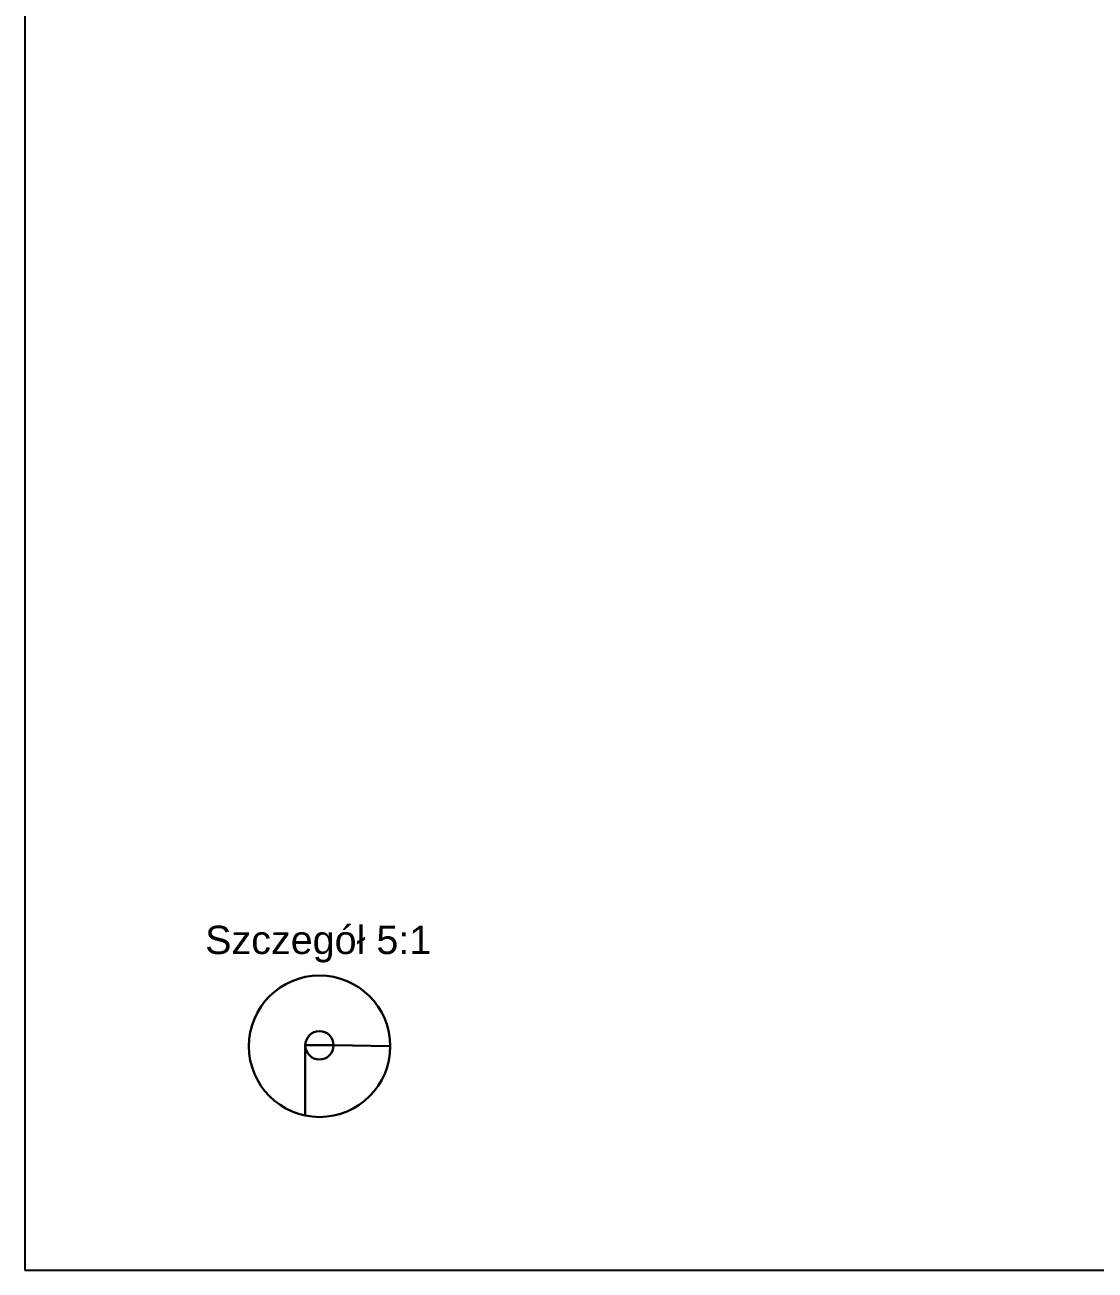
# Model space of a CAD drawing. Header units: inches. Extents: x 17 to 314, y 4 to 204.
# Drawn here: x 16.6 to 92.3, y 3.8 to 91.8 of the extents above; entities that cross this region are included whole.
import ezdxf

# ---------------------------------------------------------------- set-up
doc = ezdxf.new("R2010")
doc.units = ezdxf.units.IN
doc.header["$MEASUREMENT"] = 0
doc.styles.get("Standard").update_dxf_attribs({"font": 'arial.ttf'})

msp = doc.modelspace()

# ---------------------------------------------------------------- linework, layer by layer
at = {"lineweight": -3}
for p, q in [((16.64808, 203.82486), (16.64808, 3.82486)), ((16.64808, 3.82486), (313.64808, 3.82486))]:
    msp.add_line(p, q, dxfattribs=at)
at = {"lineweight": 30}
for p, q in [((36.48083, 19.7118), (36.47071, 14.74983)), ((38.48083, 19.7118), (36.48084, 19.71588)), ((38.48083, 19.7118), (42.48685, 19.64549))]:
    msp.add_line(p, q, dxfattribs=at)
for centre, radius in [((37.48685, 19.64549), 5), ((37.48083, 19.7118), 1)]:
    msp.add_circle(centre, radius, dxfattribs=at)

# ---------------------------------------------------------------- texts
at = {"lineweight": 30, "insert": (29.39339, 28.16448), "char_height": 2, "attachment_point": 1}
msp.add_mtext_dynamic_manual_height_columns('Szczegół 5:1', width=19.577941, gutter_width=1, heights=[0], dxfattribs=at)

doc.saveas('drawing.dxf')
